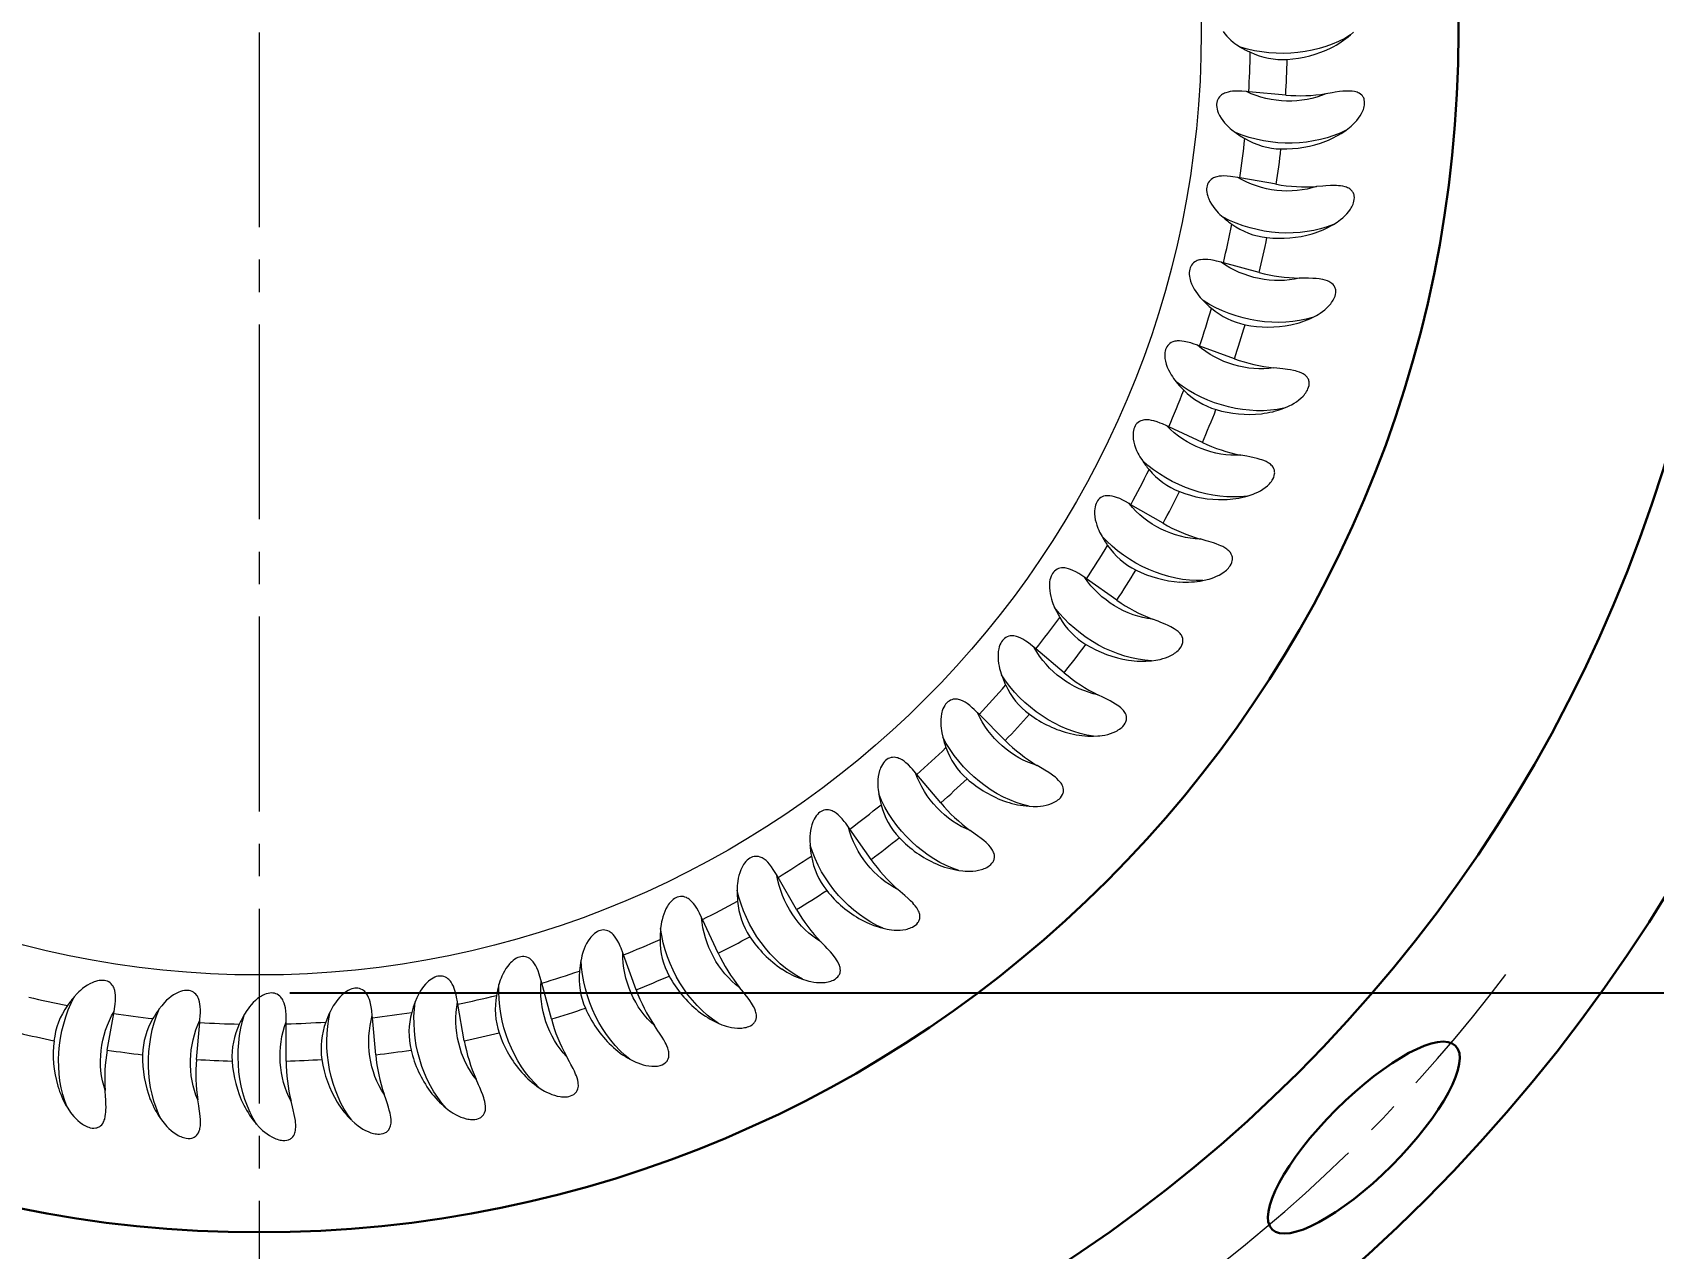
# Model space of a CAD drawing. Extents: x 89 to 607, y -37 to 440.
# Drawn here: x 227.69 to 271.42, y 169.41 to 202.2 of the extents above; entities that cross this region are included whole.
import ezdxf

# ---------------------------------------------------------------- set-up
doc = ezdxf.new("R2010")
doc.units = 0
doc.header["$LTSCALE"] = 7
doc.header["$MEASUREMENT"] = 0
doc.linetypes.add('CENTER2', pattern=[1.125, 0.75, -0.125, 0.125, -0.125])
doc.layers.get('0').update_dxf_attribs({"linetype": 'CONTINUOUS', "lineweight": 15})
for name, color, linetype, lineweight in [('1', 1, 'CENTER2', 15), ('3', 3, 'CONTINUOUS', 30), ('8', 252, 'CONTINUOUS', 15)]:
    doc.layers.add(name, color=color, linetype=linetype, lineweight=lineweight)
doc.styles.add('ITALICT', font='ITALICT.shx', dxfattribs={"width": 0.8, "height": 3})
doc.dimstyles.get("Standard").update_dxf_attribs({"dimtxt": 3, "dimasz": 3, "dimexe": 0.5, "dimexo": 0.5, "dimgap": 0.8, "dimtad": 1, "dimdsep": 46, "dimtxsty": 'ITALICT', "dimcen": 0.09, "dimazin": 2, "dimtfac": 1, "dimtmove": 0, "dimatfit": 3, "dimfxl": 1, "dimtolj": 1, "dimtzin": 0, "dimarcsym": 0})

# ---------------------------------------------------------------- blocks, each defined once
blk = doc.blocks.new('*D10')
at = {"color": 0, "lineweight": -2, "transparency": 16777216}
for p, q in [((233.937, 228.096), (314.622, 228.096)), ((314.122, 179.3), (314.122, 225.096)), ((234.636, 176.3), (314.622, 176.3))]:
    blk.add_line(p, q, dxfattribs=at)
at = {"color": 0, "transparency": 16777216}
for points in [[(314.622, 225.096), (313.622, 225.096), (314.122, 228.096)], [(313.622, 179.3), (314.622, 179.3), (314.122, 176.3)]]:
    blk.add_solid(points, dxfattribs=at)
at = {"color": 0, "transparency": 16777216, "insert": (311.822, 203.447), "char_height": 3, "attachment_point": 5, "rotation": 90, "style": 'ITALICT'}
blk.add_mtext('\\A1;51.8', dxfattribs=at)
blk = doc.blocks.new('*D46')
at = {"color": 0, "lineweight": -2, "transparency": 16777216}
for p, q in [((234.307, 278.197), (340.204, 278.197)), ((339.704, 275.197), (339.704, 129.197)), ((234.307, 126.197), (340.204, 126.197))]:
    blk.add_line(p, q, dxfattribs=at)
at = {"color": 0, "transparency": 16777216}
for points in [[(339.204, 275.197), (340.204, 275.197), (339.704, 278.197)], [(339.204, 129.197), (340.204, 129.197), (339.704, 126.197)]]:
    blk.add_solid(points, dxfattribs=at)
at = {"color": 0, "transparency": 16777216, "insert": (337.404, 202.197), "char_height": 3, "attachment_point": 5, "rotation": 90, "style": 'ITALICT'}
blk.add_mtext('\\A1;152', dxfattribs=at)
blk = doc.blocks.new('*D49')
at = {"color": 0, "lineweight": -2, "transparency": 16777216}
blk.add_line((306.788, 183.85), (291.997, 187.568), dxfattribs=at)
at = {"color": 0, "transparency": 16777216}
blk.add_solid([(292.119, 188.053), (291.875, 187.084), (289.087, 188.3)], dxfattribs=at)
at = {"color": 0, "transparency": 16777216, "insert": (303.026, 187.167), "char_height": 3, "attachment_point": 5, "rotation": 345.8882, "style": 'ITALICT'}
blk.add_mtext('\\A1;R57', dxfattribs=at)
blk = doc.blocks.new('*D50')
at = {"color": 0, "lineweight": -2, "transparency": 16777216}
blk.add_line((309.376, 149.346), (290.556, 162.509), dxfattribs=at)
blk.add_arc((233.807, 202.197), 66.25, 321.48913, 325.46446, dxfattribs=at)
at = {"color": 0, "transparency": 16777216}
blk.add_solid([(290.842, 162.919), (290.269, 162.099), (288.098, 164.228)], dxfattribs=at)
at = {"color": 0, "transparency": 16777216, "insert": (304.56, 155.521), "char_height": 3, "attachment_point": 5, "rotation": 325.032, "style": 'ITALICT'}
blk.add_mtext('\\A1;R66.25', dxfattribs=at)

msp = doc.modelspace()

# ---------------------------------------------------------------- linework, layer by layer
at = {"layer": '1'}
msp.add_line((233.807, 202.197), (233.807, 126.197), dxfattribs=at)
for radius, start, end in [(57, 193.4627, 347.3297), (42.14, 307.0667, 322.9333)]:
    msp.add_arc((233.807, 202.197), radius, start, end, dxfattribs=at)
at = {"layer": '3'}
for radius in [44.5, 39.65, 32.35]:
    msp.add_circle((233.807, 202.197), radius, dxfattribs=at)
msp.add_ellipse((263.605, 172.4), major_axis=(-2.475, -2.475), ratio=0.304005, dxfattribs=at)
at = {"layer": '8', "ltscale": 0.001466}
msp.add_line((260.501, 200.596), (260.442, 200.602), dxfattribs=at)
at = {"layer": '8', "ltscale": 0.02501}
for p, q in [((261.497, 200.509), (260.501, 200.596)), ((260.117, 193.4), (259.177, 193.742)), ((253.934, 183.105), (253.226, 183.813))]:
    msp.add_line(p, q, dxfattribs=at)
at = {"layer": '8', "ltscale": 0.001469}
msp.add_line((260.26, 198.276), (260.202, 198.286), dxfattribs=at)
at = {"layer": '8', "ltscale": 0.025009}
for p, q in [((261.245, 198.102), (260.26, 198.276)), ((258.189, 188.965), (257.323, 189.465)), ((256.943, 186.89), (256.124, 187.464)), ((255.521, 184.932), (254.755, 185.575)), ((252.193, 181.424), (251.55, 182.19)), ((250.313, 179.9), (249.739, 180.72)), ((248.307, 178.547), (247.806, 179.413)), ((246.19, 177.373), (245.767, 178.28)), ((243.979, 176.388), (243.637, 177.328)), ((241.691, 175.6), (241.432, 176.566)), ((239.343, 175.014), (239.17, 175.999)), ((229.712, 174.76), (229.886, 175.745)), ((232.119, 174.508), (232.206, 175.504)), ((234.539, 174.466), (234.539, 175.466)), ((236.953, 174.635), (236.866, 175.632))]:
    msp.add_line(p, q, dxfattribs=at)
at = {"layer": '8', "ltscale": 0.001468}
for p, q in [((259.817, 195.985), (259.76, 196.001)), ((258.343, 191.563), (258.29, 191.588)), ((257.323, 189.465), (257.272, 189.495)), ((254.755, 185.575), (254.71, 185.613)), ((253.226, 183.813), (253.185, 183.854)), ((251.55, 182.19), (251.513, 182.235)), ((249.739, 180.72), (249.705, 180.768)), ((241.432, 176.566), (241.417, 176.623)), ((239.17, 175.999), (239.16, 176.057)), ((232.206, 175.504), (232.212, 175.563)), ((234.539, 175.466), (234.539, 175.525)), ((236.866, 175.632), (236.861, 175.69))]:
    msp.add_line(p, q, dxfattribs=at)
at = {"layer": '8', "ltscale": 0.025008}
for p, q in [((260.783, 195.726), (259.817, 195.985)), ((259.25, 191.14), (258.343, 191.563))]:
    msp.add_line(p, q, dxfattribs=at)
at = {"layer": '8', "ltscale": 0.001467}
for p, q in [((259.177, 193.742), (259.122, 193.762)), ((256.124, 187.464), (256.076, 187.498)), ((247.806, 179.413), (247.777, 179.464)), ((245.767, 178.28), (245.743, 178.333)), ((243.637, 177.328), (243.618, 177.384)), ((229.886, 175.745), (229.896, 175.803))]:
    msp.add_line(p, q, dxfattribs=at)
at = {"layer": '8'}
for points in [[(259.811, 202.225), (259.858, 202.159), (259.909, 202.097), (259.964, 202.041), (260.021, 201.988), (260.082, 201.937), (260.129, 201.901), (260.177, 201.867), (260.278, 201.803)], [(263.244, 202.129), (263.33, 202.207)], [(260.442, 200.602), (260.313, 200.612), (260.248, 200.615), (260.157, 200.616), (260.067, 200.611), (260.004, 200.603), (259.942, 200.591), (259.881, 200.573), (259.85, 200.56), (259.82, 200.546), (259.794, 200.532), (259.769, 200.515), (259.737, 200.489), (259.708, 200.459), (259.684, 200.425), (259.664, 200.389), (259.65, 200.35), (259.64, 200.309), (259.635, 200.267), (259.635, 200.225), (259.638, 200.182), (259.648, 200.131), (259.662, 200.081), (259.68, 200.031), (259.696, 199.994), (259.714, 199.958), (259.755, 199.889), (259.801, 199.823), (259.85, 199.762), (259.903, 199.704), (259.959, 199.648), (260.003, 199.608), (260.048, 199.57), (260.143, 199.498)], [(263.126, 199.564), (263.218, 199.634), (263.262, 199.672), (263.305, 199.711), (263.36, 199.766), (263.412, 199.823), (263.46, 199.883), (263.505, 199.948), (263.545, 200.015), (263.562, 200.05), (263.578, 200.085), (263.593, 200.122), (263.605, 200.159), (263.615, 200.196), (263.622, 200.235), (263.626, 200.285), (263.625, 200.336), (263.617, 200.384), (263.61, 200.407), (263.601, 200.43), (263.59, 200.45), (263.578, 200.47), (263.565, 200.489), (263.55, 200.506), (263.516, 200.535), (263.479, 200.559), (263.451, 200.573), (263.421, 200.584), (263.388, 200.594), (263.355, 200.602), (263.289, 200.612), (263.222, 200.617), (263.169, 200.617), (263.117, 200.616), (263.034, 200.61), (262.952, 200.601), (262.829, 200.585), (262.747, 200.572), (262.583, 200.546)], [(260.202, 198.286), (260.074, 198.308), (260.009, 198.316), (259.919, 198.325), (259.829, 198.328), (259.765, 198.326), (259.702, 198.319), (259.64, 198.306), (259.608, 198.297), (259.577, 198.285), (259.55, 198.273), (259.524, 198.259), (259.489, 198.235), (259.458, 198.208), (259.431, 198.177), (259.408, 198.142), (259.39, 198.105), (259.377, 198.065), (259.369, 198.023), (259.365, 197.981), (259.365, 197.939), (259.369, 197.887), (259.379, 197.835), (259.393, 197.784), (259.406, 197.746), (259.421, 197.709), (259.455, 197.636), (259.496, 197.566), (259.539, 197.501), (259.586, 197.439), (259.637, 197.379), (259.678, 197.335), (259.719, 197.293), (259.807, 197.213)], [(262.785, 197.018), (262.883, 197.081), (262.93, 197.114), (262.976, 197.15), (263.035, 197.199), (263.092, 197.252), (263.145, 197.308), (263.196, 197.368), (263.241, 197.431), (263.262, 197.465), (263.281, 197.499), (263.298, 197.534), (263.314, 197.57), (263.327, 197.606), (263.337, 197.644), (263.346, 197.694), (263.349, 197.744), (263.345, 197.793), (263.34, 197.817), (263.333, 197.84), (263.325, 197.861), (263.314, 197.882), (263.302, 197.902), (263.289, 197.92), (263.258, 197.952), (263.223, 197.979), (263.196, 197.995), (263.168, 198.009), (263.136, 198.022), (263.103, 198.033), (263.038, 198.049), (262.972, 198.059), (262.92, 198.064), (262.868, 198.067), (262.785, 198.069), (262.702, 198.067), (262.578, 198.062), (262.495, 198.056), (262.33, 198.045)], [(259.76, 196.001), (259.635, 196.033), (259.571, 196.048), (259.482, 196.064), (259.393, 196.075), (259.329, 196.078), (259.266, 196.077), (259.203, 196.07), (259.17, 196.063), (259.138, 196.054), (259.11, 196.044), (259.083, 196.032), (259.046, 196.012), (259.013, 195.987), (258.983, 195.959), (258.957, 195.926), (258.936, 195.89), (258.92, 195.852), (258.908, 195.812), (258.9, 195.77), (258.896, 195.728), (258.897, 195.675), (258.902, 195.623), (258.911, 195.571), (258.921, 195.532), (258.932, 195.494), (258.96, 195.418), (258.994, 195.345), (259.032, 195.277), (259.074, 195.21), (259.119, 195.146), (259.155, 195.099), (259.193, 195.053), (259.274, 194.966)], [(262.224, 194.513), (262.326, 194.566), (262.376, 194.596), (262.425, 194.627), (262.489, 194.671), (262.55, 194.718), (262.608, 194.77), (262.663, 194.825), (262.714, 194.884), (262.737, 194.915), (262.759, 194.948), (262.78, 194.981), (262.798, 195.016), (262.814, 195.051), (262.828, 195.087), (262.841, 195.136), (262.849, 195.186), (262.849, 195.235), (262.846, 195.259), (262.841, 195.283), (262.835, 195.305), (262.826, 195.327), (262.816, 195.347), (262.804, 195.367), (262.776, 195.401), (262.744, 195.431), (262.718, 195.45), (262.691, 195.466), (262.661, 195.482), (262.629, 195.496), (262.566, 195.517), (262.5, 195.533), (262.449, 195.543), (262.397, 195.55), (262.315, 195.559), (262.232, 195.565), (262.108, 195.57), (262.025, 195.572), (261.859, 195.575)], [(259.122, 193.762), (258.999, 193.806), (258.937, 193.826), (258.85, 193.85), (258.762, 193.868), (258.699, 193.877), (258.635, 193.881), (258.572, 193.88), (258.539, 193.876), (258.506, 193.87), (258.477, 193.863), (258.449, 193.853), (258.411, 193.836), (258.376, 193.814), (258.344, 193.788), (258.315, 193.758), (258.291, 193.724), (258.271, 193.687), (258.256, 193.648), (258.244, 193.607), (258.237, 193.566), (258.233, 193.514), (258.233, 193.461), (258.238, 193.408), (258.244, 193.369), (258.252, 193.33), (258.274, 193.252), (258.301, 193.176), (258.333, 193.104), (258.368, 193.035), (258.408, 192.967), (258.44, 192.917), (258.474, 192.868), (258.547, 192.774)], [(261.446, 192.065), (261.553, 192.11), (261.605, 192.135), (261.656, 192.161), (261.724, 192.2), (261.788, 192.242), (261.851, 192.288), (261.91, 192.338), (261.966, 192.393), (261.993, 192.422), (262.017, 192.452), (262.041, 192.484), (262.062, 192.516), (262.081, 192.55), (262.098, 192.585), (262.115, 192.633), (262.127, 192.682), (262.131, 192.731), (262.131, 192.755), (262.128, 192.779), (262.123, 192.801), (262.117, 192.824), (262.108, 192.845), (262.098, 192.865), (262.074, 192.902), (262.044, 192.935), (262.02, 192.956), (261.995, 192.975), (261.965, 192.993), (261.935, 193.009), (261.874, 193.036), (261.81, 193.058), (261.76, 193.072), (261.709, 193.084), (261.628, 193.1), (261.546, 193.113), (261.422, 193.128), (261.34, 193.138), (261.176, 193.155)], [(258.29, 191.588), (258.172, 191.642), (258.112, 191.667), (258.027, 191.699), (257.941, 191.725), (257.879, 191.739), (257.816, 191.749), (257.753, 191.753), (257.72, 191.752), (257.687, 191.749), (257.657, 191.744), (257.628, 191.737), (257.589, 191.723), (257.552, 191.705), (257.517, 191.682), (257.486, 191.654), (257.459, 191.623), (257.436, 191.588), (257.417, 191.55), (257.403, 191.51), (257.392, 191.469), (257.383, 191.418), (257.379, 191.365), (257.379, 191.312), (257.382, 191.273), (257.386, 191.233), (257.401, 191.154), (257.422, 191.076), (257.447, 191.002), (257.476, 190.929), (257.51, 190.858), (257.538, 190.805), (257.567, 190.754), (257.631, 190.653)], [(260.458, 189.695), (260.568, 189.73), (260.622, 189.75), (260.676, 189.772), (260.746, 189.805), (260.814, 189.841), (260.88, 189.881), (260.944, 189.926), (261.005, 189.976), (261.033, 190.002), (261.061, 190.03), (261.087, 190.06), (261.111, 190.09), (261.133, 190.122), (261.152, 190.156), (261.174, 190.202), (261.19, 190.25), (261.199, 190.298), (261.2, 190.322), (261.199, 190.346), (261.197, 190.369), (261.192, 190.392), (261.186, 190.414), (261.177, 190.435), (261.156, 190.474), (261.129, 190.509), (261.107, 190.532), (261.084, 190.553), (261.056, 190.574), (261.027, 190.593), (260.969, 190.625), (260.907, 190.652), (260.858, 190.67), (260.808, 190.687), (260.729, 190.71), (260.648, 190.73), (260.527, 190.756), (260.446, 190.773), (260.283, 190.804)], [(257.272, 189.495), (257.16, 189.559), (257.102, 189.589), (257.02, 189.628), (256.936, 189.662), (256.876, 189.681), (256.814, 189.696), (256.751, 189.706), (256.718, 189.708), (256.685, 189.708), (256.655, 189.705), (256.626, 189.701), (256.585, 189.691), (256.547, 189.675), (256.511, 189.655), (256.477, 189.63), (256.448, 189.601), (256.422, 189.569), (256.4, 189.533), (256.381, 189.495), (256.367, 189.455), (256.354, 189.404), (256.345, 189.352), (256.341, 189.3), (256.34, 189.26), (256.341, 189.219), (256.349, 189.139), (256.362, 189.06), (256.381, 188.984), (256.404, 188.909), (256.431, 188.835), (256.454, 188.78), (256.479, 188.726), (256.534, 188.621)], [(259.266, 187.42), (259.379, 187.445), (259.435, 187.46), (259.491, 187.478), (259.563, 187.504), (259.635, 187.534), (259.704, 187.569), (259.772, 187.608), (259.836, 187.652), (259.867, 187.676), (259.897, 187.701), (259.925, 187.728), (259.952, 187.757), (259.976, 187.787), (259.999, 187.818), (260.025, 187.862), (260.044, 187.909), (260.057, 187.956), (260.061, 187.98), (260.062, 188.004), (260.062, 188.027), (260.059, 188.05), (260.054, 188.073), (260.048, 188.094), (260.03, 188.135), (260.006, 188.173), (259.987, 188.197), (259.965, 188.22), (259.939, 188.243), (259.912, 188.265), (259.857, 188.302), (259.798, 188.334), (259.751, 188.357), (259.702, 188.377), (259.625, 188.407), (259.547, 188.434), (259.428, 188.471), (259.349, 188.494), (259.19, 188.54)], [(256.076, 187.498), (255.969, 187.572), (255.914, 187.607), (255.836, 187.653), (255.756, 187.694), (255.697, 187.718), (255.637, 187.739), (255.575, 187.754), (255.542, 187.758), (255.51, 187.761), (255.48, 187.762), (255.45, 187.76), (255.409, 187.753), (255.369, 187.741), (255.331, 187.724), (255.296, 187.702), (255.264, 187.676), (255.235, 187.646), (255.21, 187.612), (255.188, 187.575), (255.17, 187.537), (255.153, 187.488), (255.14, 187.437), (255.131, 187.385), (255.126, 187.345), (255.124, 187.305), (255.125, 187.224), (255.132, 187.144), (255.144, 187.067), (255.16, 186.99), (255.181, 186.914), (255.199, 186.858), (255.219, 186.802), (255.265, 186.692)], [(257.882, 185.257), (257.996, 185.272), (258.053, 185.283), (258.11, 185.295), (258.185, 185.315), (258.258, 185.339), (258.33, 185.367), (258.401, 185.4), (258.469, 185.439), (258.502, 185.46), (258.534, 185.483), (258.564, 185.507), (258.594, 185.533), (258.621, 185.561), (258.646, 185.59), (258.675, 185.632), (258.699, 185.676), (258.716, 185.722), (258.722, 185.746), (258.725, 185.77), (258.727, 185.793), (258.726, 185.816), (258.724, 185.839), (258.719, 185.861), (258.705, 185.903), (258.684, 185.943), (258.667, 185.969), (258.647, 185.993), (258.624, 186.019), (258.599, 186.042), (258.546, 186.084), (258.491, 186.122), (258.446, 186.148), (258.399, 186.173), (258.325, 186.209), (258.249, 186.243), (258.134, 186.29), (258.057, 186.32), (257.903, 186.38)], [(254.71, 185.613), (254.61, 185.696), (254.558, 185.736), (254.485, 185.788), (254.408, 185.836), (254.352, 185.866), (254.294, 185.891), (254.234, 185.911), (254.201, 185.919), (254.169, 185.925), (254.139, 185.928), (254.109, 185.928), (254.068, 185.925), (254.027, 185.917), (253.988, 185.903), (253.951, 185.885), (253.917, 185.861), (253.885, 185.834), (253.857, 185.802), (253.833, 185.768), (253.811, 185.731), (253.79, 185.683), (253.772, 185.634), (253.759, 185.583), (253.751, 185.543), (253.745, 185.504), (253.739, 185.424), (253.738, 185.343), (253.744, 185.265), (253.753, 185.187), (253.767, 185.109), (253.78, 185.052), (253.796, 184.994), (253.832, 184.881)], [(253.185, 183.854), (253.093, 183.945), (253.045, 183.99), (252.976, 184.048), (252.904, 184.103), (252.85, 184.137), (252.795, 184.168), (252.736, 184.193), (252.705, 184.204), (252.673, 184.212), (252.644, 184.217), (252.614, 184.221), (252.572, 184.221), (252.531, 184.217), (252.491, 184.207), (252.452, 184.191), (252.416, 184.171), (252.383, 184.146), (252.352, 184.117), (252.324, 184.085), (252.3, 184.05), (252.274, 184.005), (252.253, 183.957), (252.235, 183.907), (252.223, 183.869), (252.214, 183.83), (252.201, 183.75), (252.194, 183.67), (252.192, 183.592), (252.195, 183.513), (252.202, 183.435), (252.21, 183.376), (252.22, 183.318), (252.246, 183.201)], [(256.314, 183.223), (256.429, 183.229), (256.487, 183.234), (256.544, 183.242), (256.621, 183.255), (256.696, 183.272), (256.77, 183.294), (256.844, 183.321), (256.915, 183.353), (256.949, 183.371), (256.983, 183.391), (257.016, 183.413), (257.047, 183.436), (257.076, 183.462), (257.104, 183.489), (257.137, 183.528), (257.165, 183.57), (257.186, 183.614), (257.193, 183.637), (257.199, 183.66), (257.202, 183.683), (257.204, 183.707), (257.203, 183.73), (257.2, 183.752), (257.19, 183.795), (257.173, 183.836), (257.158, 183.864), (257.14, 183.89), (257.119, 183.917), (257.096, 183.943), (257.048, 183.989), (256.996, 184.031), (256.953, 184.062), (256.909, 184.091), (256.838, 184.133), (256.766, 184.174), (256.655, 184.231), (256.581, 184.267), (256.432, 184.34)], [(251.513, 182.235), (251.429, 182.334), (251.385, 182.382), (251.321, 182.447), (251.254, 182.507), (251.204, 182.546), (251.151, 182.582), (251.095, 182.612), (251.065, 182.625), (251.034, 182.636), (251.005, 182.644), (250.976, 182.65), (250.934, 182.654), (250.893, 182.653), (250.852, 182.647), (250.812, 182.635), (250.774, 182.618), (250.739, 182.596), (250.706, 182.57), (250.675, 182.54), (250.648, 182.507), (250.618, 182.464), (250.593, 182.419), (250.57, 182.371), (250.556, 182.333), (250.543, 182.295), (250.523, 182.217), (250.509, 182.138), (250.5, 182.06), (250.497, 181.982), (250.497, 181.903), (250.5, 181.844), (250.505, 181.785), (250.52, 181.667)], [(254.574, 181.334), (254.69, 181.329), (254.748, 181.33), (254.806, 181.332), (254.883, 181.339), (254.959, 181.349), (255.035, 181.365), (255.111, 181.385), (255.185, 181.411), (255.221, 181.426), (255.256, 181.443), (255.29, 181.462), (255.323, 181.482), (255.355, 181.505), (255.385, 181.529), (255.421, 181.565), (255.452, 181.605), (255.477, 181.647), (255.487, 181.67), (255.494, 181.692), (255.5, 181.715), (255.503, 181.738), (255.504, 181.761), (255.504, 181.783), (255.497, 181.827), (255.484, 181.87), (255.471, 181.899), (255.456, 181.926), (255.437, 181.955), (255.417, 181.983), (255.373, 182.033), (255.324, 182.08), (255.284, 182.114), (255.243, 182.146), (255.176, 182.195), (255.107, 182.241), (255.002, 182.308), (254.932, 182.351), (254.79, 182.436)], [(249.705, 180.768), (249.63, 180.874), (249.591, 180.926), (249.533, 180.995), (249.471, 181.062), (249.425, 181.105), (249.375, 181.145), (249.322, 181.18), (249.293, 181.195), (249.263, 181.209), (249.235, 181.22), (249.207, 181.228), (249.166, 181.236), (249.124, 181.238), (249.083, 181.236), (249.042, 181.227), (249.003, 181.213), (248.966, 181.195), (248.931, 181.171), (248.898, 181.145), (248.868, 181.114), (248.835, 181.074), (248.805, 181.031), (248.779, 180.985), (248.761, 180.949), (248.745, 180.912), (248.718, 180.836), (248.697, 180.758), (248.682, 180.682), (248.671, 180.604), (248.665, 180.526), (248.662, 180.466), (248.662, 180.407), (248.667, 180.288)], [(252.677, 179.603), (252.792, 179.589), (252.849, 179.584), (252.907, 179.581), (252.985, 179.581), (253.062, 179.585), (253.139, 179.594), (253.216, 179.607), (253.292, 179.627), (253.329, 179.639), (253.365, 179.653), (253.401, 179.668), (253.436, 179.686), (253.47, 179.706), (253.501, 179.728), (253.541, 179.76), (253.575, 179.797), (253.603, 179.837), (253.615, 179.858), (253.625, 179.88), (253.632, 179.902), (253.637, 179.925), (253.641, 179.948), (253.642, 179.97), (253.639, 180.015), (253.63, 180.058), (253.62, 180.088), (253.607, 180.117), (253.591, 180.147), (253.573, 180.176), (253.533, 180.23), (253.489, 180.281), (253.452, 180.318), (253.414, 180.354), (253.352, 180.408), (253.287, 180.461), (253.188, 180.536), (253.122, 180.585), (252.988, 180.682)], [(247.777, 179.464), (247.712, 179.576), (247.677, 179.631), (247.625, 179.705), (247.57, 179.777), (247.527, 179.824), (247.481, 179.868), (247.432, 179.907), (247.404, 179.926), (247.375, 179.942), (247.348, 179.955), (247.321, 179.966), (247.28, 179.977), (247.239, 179.983), (247.198, 179.984), (247.157, 179.979), (247.117, 179.969), (247.078, 179.953), (247.041, 179.933), (247.006, 179.909), (246.973, 179.882), (246.936, 179.845), (246.903, 179.804), (246.873, 179.761), (246.852, 179.727), (246.833, 179.691), (246.8, 179.618), (246.772, 179.542), (246.75, 179.467), (246.733, 179.391), (246.719, 179.313), (246.712, 179.254), (246.706, 179.195), (246.701, 179.076)], [(245.743, 178.333), (245.687, 178.45), (245.657, 178.508), (245.613, 178.587), (245.563, 178.663), (245.525, 178.713), (245.483, 178.761), (245.437, 178.805), (245.411, 178.825), (245.384, 178.844), (245.358, 178.859), (245.332, 178.873), (245.292, 178.887), (245.252, 178.897), (245.211, 178.901), (245.17, 178.9), (245.129, 178.893), (245.088, 178.881), (245.05, 178.865), (245.013, 178.844), (244.978, 178.82), (244.938, 178.786), (244.902, 178.748), (244.868, 178.708), (244.844, 178.675), (244.822, 178.642), (244.782, 178.572), (244.748, 178.499), (244.72, 178.426), (244.696, 178.351), (244.676, 178.275), (244.663, 178.217), (244.653, 178.159), (244.637, 178.041)], [(250.636, 178.045), (250.749, 178.02), (250.806, 178.01), (250.864, 178.003), (250.941, 177.996), (251.018, 177.993), (251.095, 177.995), (251.173, 178.002), (251.25, 178.015), (251.288, 178.023), (251.326, 178.034), (251.363, 178.046), (251.399, 178.061), (251.434, 178.078), (251.468, 178.097), (251.51, 178.126), (251.548, 178.159), (251.579, 178.197), (251.593, 178.217), (251.604, 178.238), (251.613, 178.259), (251.621, 178.281), (251.626, 178.304), (251.629, 178.326), (251.63, 178.37), (251.625, 178.414), (251.617, 178.445), (251.607, 178.475), (251.594, 178.507), (251.578, 178.538), (251.544, 178.595), (251.504, 178.649), (251.471, 178.689), (251.436, 178.728), (251.378, 178.788), (251.318, 178.846), (251.227, 178.929), (251.164, 178.984), (251.04, 179.093)], [(243.618, 177.384), (243.572, 177.505), (243.547, 177.565), (243.51, 177.648), (243.467, 177.728), (243.434, 177.781), (243.396, 177.833), (243.354, 177.88), (243.33, 177.903), (243.305, 177.924), (243.28, 177.942), (243.255, 177.957), (243.217, 177.975), (243.178, 177.988), (243.137, 177.996), (243.096, 177.999), (243.054, 177.995), (243.013, 177.987), (242.973, 177.974), (242.935, 177.956), (242.898, 177.935), (242.856, 177.905), (242.816, 177.871), (242.778, 177.833), (242.752, 177.803), (242.727, 177.771), (242.681, 177.705), (242.641, 177.635), (242.606, 177.565), (242.576, 177.493), (242.549, 177.419), (242.532, 177.362), (242.516, 177.305), (242.491, 177.189)], [(248.467, 176.67), (248.577, 176.635), (248.633, 176.621), (248.69, 176.608), (248.766, 176.595), (248.843, 176.585), (248.92, 176.58), (248.998, 176.58), (249.076, 176.586), (249.115, 176.592), (249.153, 176.599), (249.191, 176.608), (249.229, 176.62), (249.265, 176.633), (249.3, 176.649), (249.345, 176.674), (249.385, 176.704), (249.42, 176.739), (249.435, 176.758), (249.448, 176.778), (249.459, 176.799), (249.468, 176.82), (249.476, 176.842), (249.481, 176.864), (249.486, 176.908), (249.484, 176.952), (249.479, 176.983), (249.472, 177.014), (249.461, 177.047), (249.449, 177.079), (249.419, 177.139), (249.384, 177.196), (249.355, 177.239), (249.323, 177.281), (249.271, 177.346), (249.217, 177.408), (249.132, 177.5), (249.075, 177.56), (248.96, 177.679)], [(241.417, 176.623), (241.383, 176.748), (241.364, 176.81), (241.333, 176.895), (241.298, 176.979), (241.269, 177.035), (241.236, 177.09), (241.198, 177.141), (241.176, 177.166), (241.153, 177.189), (241.13, 177.208), (241.106, 177.226), (241.07, 177.247), (241.032, 177.264), (240.993, 177.275), (240.951, 177.281), (240.91, 177.282), (240.868, 177.277), (240.827, 177.267), (240.787, 177.253), (240.749, 177.235), (240.704, 177.209), (240.661, 177.178), (240.621, 177.144), (240.592, 177.116), (240.564, 177.087), (240.513, 177.025), (240.467, 176.959), (240.426, 176.892), (240.389, 176.823), (240.356, 176.751), (240.334, 176.696), (240.313, 176.641), (240.278, 176.527)], [(239.16, 176.057), (239.136, 176.185), (239.122, 176.248), (239.099, 176.336), (239.071, 176.422), (239.048, 176.481), (239.019, 176.538), (238.986, 176.592), (238.967, 176.619), (238.945, 176.644), (238.924, 176.665), (238.902, 176.685), (238.868, 176.709), (238.832, 176.729), (238.793, 176.744), (238.753, 176.753), (238.711, 176.757), (238.67, 176.756), (238.628, 176.75), (238.587, 176.74), (238.547, 176.725), (238.5, 176.703), (238.454, 176.676), (238.411, 176.645), (238.38, 176.62), (238.35, 176.594), (238.294, 176.536), (238.242, 176.475), (238.195, 176.411), (238.153, 176.346), (238.114, 176.277), (238.087, 176.224), (238.061, 176.171), (238.016, 176.061)], [(229.896, 175.803), (229.918, 175.931), (229.927, 175.995), (229.935, 176.085), (229.938, 176.176), (229.936, 176.239), (229.929, 176.303), (229.916, 176.365), (229.907, 176.397), (229.896, 176.428), (229.883, 176.455), (229.869, 176.481), (229.845, 176.515), (229.818, 176.546), (229.787, 176.574), (229.752, 176.596), (229.715, 176.614), (229.675, 176.628), (229.634, 176.636), (229.592, 176.64), (229.549, 176.64), (229.497, 176.635), (229.445, 176.626), (229.394, 176.612), (229.356, 176.599), (229.319, 176.584), (229.246, 176.55), (229.176, 176.509), (229.111, 176.466), (229.049, 176.418), (228.989, 176.367), (228.945, 176.327), (228.903, 176.286), (228.823, 176.198)], [(232.212, 175.563), (232.222, 175.692), (232.225, 175.757), (232.226, 175.847), (232.221, 175.938), (232.213, 176.001), (232.201, 176.063), (232.183, 176.124), (232.171, 176.155), (232.157, 176.185), (232.142, 176.211), (232.125, 176.236), (232.099, 176.268), (232.069, 176.296), (232.035, 176.321), (231.999, 176.34), (231.96, 176.355), (231.919, 176.365), (231.877, 176.37), (231.835, 176.37), (231.793, 176.366), (231.741, 176.357), (231.691, 176.343), (231.641, 176.324), (231.604, 176.308), (231.569, 176.29), (231.499, 176.25), (231.433, 176.203), (231.372, 176.154), (231.314, 176.102), (231.258, 176.046), (231.219, 176.002), (231.18, 175.957), (231.108, 175.862)], [(234.539, 175.525), (234.538, 175.654), (234.535, 175.72), (234.528, 175.81), (234.516, 175.899), (234.502, 175.962), (234.485, 176.023), (234.461, 176.082), (234.447, 176.111), (234.43, 176.14), (234.413, 176.164), (234.394, 176.188), (234.365, 176.218), (234.333, 176.243), (234.297, 176.265), (234.259, 176.281), (234.219, 176.292), (234.178, 176.298), (234.136, 176.3), (234.093, 176.296), (234.052, 176.289), (234.001, 176.275), (233.952, 176.257), (233.904, 176.234), (233.869, 176.215), (233.835, 176.194), (233.769, 176.147), (233.707, 176.095), (233.651, 176.041), (233.598, 175.984), (233.547, 175.923), (233.511, 175.876), (233.477, 175.828), (233.413, 175.727)], [(236.861, 175.69), (236.849, 175.819), (236.84, 175.884), (236.825, 175.973), (236.805, 176.061), (236.786, 176.122), (236.763, 176.181), (236.735, 176.238), (236.718, 176.266), (236.699, 176.293), (236.68, 176.316), (236.659, 176.338), (236.627, 176.365), (236.593, 176.388), (236.556, 176.406), (236.516, 176.419), (236.475, 176.427), (236.434, 176.429), (236.392, 176.427), (236.35, 176.42), (236.309, 176.409), (236.26, 176.391), (236.212, 176.368), (236.167, 176.341), (236.134, 176.319), (236.101, 176.295), (236.04, 176.243), (235.983, 176.186), (235.931, 176.127), (235.883, 176.065), (235.838, 176), (235.807, 175.95), (235.777, 175.899), (235.722, 175.793)], [(246.186, 175.49), (246.293, 175.445), (246.348, 175.426), (246.403, 175.408), (246.478, 175.388), (246.553, 175.372), (246.63, 175.361), (246.708, 175.354), (246.786, 175.353), (246.825, 175.355), (246.864, 175.359), (246.903, 175.365), (246.941, 175.373), (246.978, 175.383), (247.015, 175.396), (247.061, 175.417), (247.104, 175.444), (247.142, 175.475), (247.158, 175.493), (247.173, 175.512), (247.186, 175.531), (247.197, 175.551), (247.206, 175.572), (247.213, 175.594), (247.222, 175.638), (247.224, 175.682), (247.222, 175.713), (247.217, 175.745), (247.21, 175.778), (247.2, 175.811), (247.175, 175.873), (247.146, 175.934), (247.12, 175.979), (247.093, 176.024), (247.046, 176.093), (246.997, 176.16), (246.922, 176.258), (246.87, 176.323), (246.766, 176.451)], [(243.811, 174.512), (243.914, 174.459), (243.967, 174.435), (244.02, 174.413), (244.093, 174.386), (244.167, 174.363), (244.242, 174.345), (244.319, 174.332), (244.397, 174.324), (244.436, 174.323), (244.475, 174.323), (244.514, 174.326), (244.553, 174.33), (244.591, 174.337), (244.629, 174.347), (244.677, 174.364), (244.722, 174.387), (244.762, 174.415), (244.78, 174.431), (244.797, 174.448), (244.811, 174.466), (244.824, 174.486), (244.835, 174.506), (244.844, 174.527), (244.856, 174.569), (244.862, 174.613), (244.863, 174.645), (244.861, 174.676), (244.856, 174.711), (244.849, 174.744), (244.83, 174.808), (244.806, 174.871), (244.784, 174.919), (244.761, 174.966), (244.721, 175.038), (244.678, 175.109), (244.611, 175.214), (244.565, 175.283), (244.472, 175.42)], [(241.36, 173.746), (241.458, 173.684), (241.509, 173.655), (241.56, 173.628), (241.63, 173.595), (241.702, 173.566), (241.775, 173.542), (241.85, 173.522), (241.927, 173.507), (241.966, 173.502), (242.005, 173.499), (242.044, 173.498), (242.083, 173.5), (242.122, 173.503), (242.16, 173.51), (242.209, 173.523), (242.256, 173.541), (242.299, 173.566), (242.318, 173.58), (242.336, 173.596), (242.352, 173.613), (242.367, 173.631), (242.379, 173.65), (242.39, 173.67), (242.406, 173.712), (242.416, 173.755), (242.419, 173.786), (242.42, 173.818), (242.418, 173.852), (242.414, 173.886), (242.401, 173.952), (242.383, 174.016), (242.365, 174.066), (242.346, 174.115), (242.312, 174.19), (242.276, 174.265), (242.218, 174.375), (242.178, 174.448), (242.098, 174.592)], [(228.629, 173.219), (228.691, 173.122), (228.725, 173.075), (228.76, 173.029), (228.809, 172.969), (228.862, 172.913), (228.918, 172.859), (228.978, 172.809), (229.042, 172.764), (229.075, 172.743), (229.109, 172.724), (229.144, 172.706), (229.18, 172.691), (229.216, 172.678), (229.254, 172.668), (229.304, 172.658), (229.354, 172.656), (229.403, 172.66), (229.427, 172.665), (229.45, 172.671), (229.471, 172.68), (229.492, 172.69), (229.512, 172.702), (229.53, 172.716), (229.562, 172.747), (229.589, 172.782), (229.605, 172.809), (229.62, 172.837), (229.633, 172.869), (229.643, 172.902), (229.659, 172.966), (229.669, 173.033), (229.675, 173.085), (229.678, 173.137), (229.679, 173.22), (229.677, 173.303), (229.672, 173.427), (229.666, 173.51), (229.655, 173.675)], [(238.852, 173.196), (238.944, 173.125), (238.992, 173.093), (239.04, 173.061), (239.107, 173.023), (239.176, 172.987), (239.247, 172.956), (239.321, 172.93), (239.396, 172.909), (239.434, 172.9), (239.473, 172.894), (239.512, 172.89), (239.551, 172.888), (239.589, 172.888), (239.628, 172.891), (239.678, 172.9), (239.727, 172.914), (239.771, 172.935), (239.792, 172.947), (239.811, 172.962), (239.828, 172.977), (239.844, 172.994), (239.859, 173.012), (239.871, 173.031), (239.891, 173.071), (239.904, 173.113), (239.91, 173.144), (239.914, 173.175), (239.915, 173.21), (239.914, 173.244), (239.907, 173.31), (239.894, 173.376), (239.881, 173.427), (239.866, 173.477), (239.839, 173.556), (239.809, 173.633), (239.761, 173.748), (239.728, 173.824), (239.661, 173.975)], [(231.174, 172.878), (231.245, 172.787), (231.282, 172.743), (231.321, 172.7), (231.376, 172.645), (231.433, 172.593), (231.494, 172.545), (231.558, 172.5), (231.625, 172.46), (231.66, 172.442), (231.696, 172.426), (231.732, 172.412), (231.769, 172.4), (231.807, 172.39), (231.845, 172.383), (231.895, 172.378), (231.946, 172.38), (231.994, 172.388), (232.017, 172.395), (232.04, 172.404), (232.061, 172.414), (232.08, 172.426), (232.099, 172.44), (232.116, 172.455), (232.145, 172.489), (232.169, 172.526), (232.183, 172.554), (232.194, 172.584), (232.205, 172.616), (232.212, 172.65), (232.223, 172.716), (232.227, 172.783), (232.228, 172.835), (232.226, 172.888), (232.22, 172.97), (232.211, 173.053), (232.195, 173.176), (232.183, 173.258), (232.157, 173.421)], [(233.739, 172.76), (233.818, 172.675), (233.859, 172.635), (233.902, 172.595), (233.961, 172.545), (234.022, 172.499), (234.087, 172.456), (234.155, 172.417), (234.225, 172.383), (234.261, 172.369), (234.298, 172.356), (234.336, 172.345), (234.374, 172.336), (234.412, 172.329), (234.451, 172.325), (234.502, 172.325), (234.552, 172.331), (234.599, 172.344), (234.622, 172.353), (234.643, 172.363), (234.663, 172.375), (234.682, 172.389), (234.699, 172.404), (234.714, 172.421), (234.741, 172.457), (234.761, 172.496), (234.773, 172.525), (234.782, 172.556), (234.789, 172.589), (234.794, 172.623), (234.798, 172.69), (234.797, 172.757), (234.793, 172.809), (234.786, 172.862), (234.774, 172.943), (234.758, 173.025), (234.73, 173.146), (234.711, 173.227), (234.671, 173.387)], [(236.305, 172.866), (236.391, 172.788), (236.435, 172.751), (236.481, 172.716), (236.544, 172.672), (236.61, 172.631), (236.678, 172.593), (236.749, 172.561), (236.822, 172.533), (236.859, 172.522), (236.897, 172.512), (236.936, 172.504), (236.974, 172.499), (237.013, 172.496), (237.052, 172.495), (237.102, 172.499), (237.152, 172.51), (237.198, 172.526), (237.22, 172.537), (237.24, 172.55), (237.259, 172.563), (237.276, 172.579), (237.292, 172.596), (237.306, 172.613), (237.329, 172.651), (237.346, 172.692), (237.355, 172.722), (237.361, 172.753), (237.366, 172.788), (237.368, 172.822), (237.366, 172.889), (237.359, 172.956), (237.35, 173.007), (237.339, 173.059), (237.319, 173.139), (237.297, 173.219), (237.259, 173.337), (237.232, 173.416), (237.179, 173.572)]]:
    msp.add_lwpolyline(points, dxfattribs=at)
msp.add_circle((233.807, 202.197), 25.412, dxfattribs=at)
for centre, radius, start, end in [((261.596, 204.048), 2.53, 296.5186, 310.6545), ((261.859, 204.475), 3.105, 239.3744, 244.9205), ((233.807, 202.197), 26.741, 356.5672, 358.855), ((261.413, 203.48), 2.014, 244.4302, 273.5932), ((261.353, 204.588), 3.123, 273.4196, 296.0938), ((233.807, 202.197), 27.741, 356.5107, 358.4985), ((261.888, 204.95), 4.458, 264.9731, 278.9766), ((261.951, 202.021), 3.105, 234.3744, 239.9205), ((261.652, 201.619), 2.53, 291.5186, 305.6545), ((233.807, 202.197), 26.741, 351.5672, 353.855), ((261.42, 201.069), 2.014, 239.4232, 268.5919), ((233.807, 202.197), 27.741, 351.5107, 353.4985), ((261.456, 202.177), 3.121, 268.4278, 291.1096), ((262.021, 202.492), 4.458, 259.9731, 273.9765), ((261.829, 199.569), 3.105, 229.3744, 234.9205), ((233.807, 202.197), 26.741, 346.5672, 348.855), ((261.216, 198.667), 2.014, 234.4254, 263.5931), ((261.35, 199.769), 3.123, 263.4196, 286.0938), ((261.496, 199.195), 2.53, 286.5186, 300.6545), ((233.807, 202.197), 27.741, 346.5107, 348.4985), ((261.939, 200.032), 4.458, 254.9731, 268.9765), ((233.807, 202.197), 26.741, 341.5672, 343.855), ((261.493, 197.137), 3.105, 224.3744, 229.9205), ((260.804, 196.292), 2.014, 229.4253, 258.5933), ((233.807, 202.197), 27.741, 341.5107, 343.4985), ((261.033, 197.377), 3.123, 258.4196, 281.0938), ((261.128, 196.793), 2.53, 281.5186, 295.6545), ((261.643, 197.588), 4.458, 249.9731, 263.9765), ((233.807, 202.197), 26.741, 336.5672, 338.855), ((260.946, 194.743), 3.105, 219.3744, 224.9205), ((260.187, 193.961), 2.014, 224.4253, 253.5933), ((233.807, 202.197), 27.741, 336.5107, 338.4985), ((260.509, 195.023), 3.123, 253.4196, 276.0938), ((260.553, 194.432), 2.53, 276.5186, 290.6545), ((261.136, 195.179), 4.458, 244.9731, 258.9765), ((260.194, 192.406), 3.105, 214.3744, 219.9205), ((233.807, 202.197), 26.741, 331.5672, 333.855), ((259.369, 191.693), 2.014, 219.4253, 248.5933), ((233.807, 202.197), 27.741, 331.5107, 333.4985), ((259.782, 192.723), 3.123, 248.4196, 271.0938), ((259.775, 192.131), 2.53, 271.5186, 285.6545), ((260.42, 192.824), 4.458, 239.9731, 253.9765), ((259.24, 190.144), 3.105, 209.3744, 214.9205), ((233.807, 202.197), 26.741, 326.5672, 328.855), ((258.356, 189.505), 2.014, 214.4253, 243.5933), ((233.807, 202.197), 27.741, 326.5107, 328.4985), ((258.858, 190.495), 3.123, 243.4196, 266.0938), ((258.799, 189.906), 2.53, 266.5186, 280.6545), ((259.502, 190.541), 4.458, 234.9731, 248.9766), ((233.807, 202.197), 26.741, 321.5672, 323.855), ((258.093, 187.973), 3.105, 204.3744, 209.9205), ((257.156, 187.414), 2.014, 209.4253, 238.5933), ((233.807, 202.197), 27.741, 321.5107, 323.4985), ((257.742, 188.356), 3.121, 238.4278, 261.1096), ((257.632, 187.775), 2.53, 261.5186, 275.6545), ((233.807, 202.197), 26.741, 316.5672, 318.855), ((256.76, 185.911), 3.105, 199.3744, 204.9205), ((255.779, 185.435), 2.014, 204.4253, 233.5933), ((258.388, 188.346), 4.458, 229.9731, 243.9765), ((233.807, 202.197), 27.741, 316.5107, 318.4985), ((256.444, 186.322), 3.121, 233.4278, 256.1096), ((256.285, 185.753), 2.53, 256.5186, 270.6545), ((233.807, 202.197), 26.741, 311.5672, 313.855), ((255.254, 183.972), 3.105, 194.3744, 199.9205), ((254.234, 183.584), 2.014, 199.4253, 228.5933), ((257.087, 186.256), 4.458, 224.9731, 238.9766), ((233.807, 202.197), 27.741, 311.5107, 313.4985), ((254.975, 184.41), 3.123, 228.4196, 251.0938), ((253.584, 182.172), 3.105, 189.3744, 194.9205), ((233.807, 202.197), 26.741, 306.5672, 308.855), ((252.535, 181.875), 2.014, 194.4253, 223.5933), ((255.609, 184.288), 4.458, 219.9731, 233.9765), ((254.766, 183.857), 2.53, 251.5186, 265.6545), ((251.763, 180.525), 3.105, 184.3744, 189.9205), ((233.807, 202.197), 27.741, 306.5107, 308.4985), ((253.345, 182.633), 3.123, 223.4196, 246.0938), ((233.807, 202.197), 26.741, 301.5672, 303.855), ((250.692, 180.32), 2.014, 189.4253, 218.5933), ((253.965, 182.456), 4.458, 214.9731, 228.9765), ((253.088, 182.1), 2.53, 246.5186, 260.6545), ((249.806, 179.043), 3.105, 179.3744, 184.9205), ((233.807, 202.197), 27.741, 301.5107, 303.4985), ((251.565, 181.005), 3.123, 218.4196, 241.0938), ((233.807, 202.197), 26.741, 296.5672, 298.855), ((248.721, 178.932), 2.014, 184.4253, 213.5933), ((252.168, 180.774), 4.458, 209.9731, 223.9765), ((247.727, 177.736), 3.105, 174.3744, 179.9205), ((251.263, 180.496), 2.53, 241.5186, 255.6545), ((233.807, 202.197), 26.741, 291.5672, 293.855), ((246.637, 177.72), 2.014, 179.4253, 208.5933), ((233.807, 202.197), 27.741, 296.5107, 298.4985), ((249.651, 179.538), 3.123, 213.4196, 236.0938), ((245.542, 176.616), 3.105, 169.3744, 174.9205), ((250.231, 179.255), 4.458, 204.9731, 218.9765), ((233.807, 202.197), 26.741, 286.5672, 288.855), ((244.454, 176.695), 2.014, 174.4253, 203.5933), ((233.807, 202.197), 27.741, 291.5107, 293.4985), ((247.615, 178.243), 3.123, 208.4196, 231.0938), ((249.305, 179.057), 2.53, 236.5186, 250.6545), ((233.807, 202.197), 26.741, 281.5672, 283.855), ((242.191, 175.864), 2.014, 169.4228, 198.5917), ((243.268, 175.691), 3.105, 164.3744, 169.9205), ((248.169, 177.911), 4.458, 199.9731, 213.9765), ((233.807, 202.197), 26.741, 256.5672, 258.855), ((230.277, 174.788), 2.014, 144.4254, 173.5931), ((231.179, 174.176), 3.105, 139.3744, 144.9205), ((233.631, 174.054), 3.105, 144.3744, 149.9205), ((238.521, 174.451), 3.105, 154.3744, 159.9205), ((240.922, 174.967), 3.105, 159.3744, 164.9205), ((233.807, 202.197), 27.741, 286.5107, 288.4985), ((245.475, 177.131), 3.123, 203.4196, 226.0938), ((247.229, 177.794), 2.53, 231.5186, 245.6545), ((233.807, 202.197), 26.741, 261.5672, 263.855), ((232.679, 174.585), 2.014, 149.4232, 178.5919), ((233.807, 202.197), 26.741, 266.5672, 268.855), ((235.091, 174.592), 2.014, 154.4302, 183.5932), ((236.085, 174.145), 3.105, 149.3744, 154.9205), ((233.807, 202.197), 26.741, 271.5672, 273.855), ((237.492, 174.809), 2.014, 159.4302, 188.5932), ((233.807, 202.197), 26.741, 276.5672, 278.855), ((239.864, 175.234), 2.014, 164.4255, 193.5932), ((245.998, 176.752), 4.458, 194.9731, 208.9765), ((233.807, 202.197), 27.741, 256.5107, 258.4985), ((231.379, 174.655), 3.123, 173.4196, 196.0938), ((233.807, 202.197), 27.741, 281.5107, 283.4985), ((243.734, 175.786), 4.458, 189.9731, 203.9765), ((243.246, 176.209), 3.123, 198.4196, 221.0938), ((234.102, 173.984), 4.458, 169.9731, 183.9765), ((233.807, 202.197), 27.741, 261.5107, 263.4985), ((233.788, 174.548), 3.123, 178.4196, 201.0938), ((236.56, 174.117), 4.458, 174.9731, 188.9765), ((233.807, 202.197), 27.741, 266.5107, 268.4985), ((233.807, 202.197), 27.741, 271.5107, 273.4985), ((238.59, 174.965), 3.123, 188.4196, 211.0938), ((233.807, 202.197), 27.741, 276.5107, 278.4985), ((241.394, 175.021), 4.458, 184.9731, 198.9765), ((240.945, 175.486), 3.123, 193.4196, 216.0938), ((245.051, 176.717), 2.53, 226.5186, 240.6545), ((236.198, 174.652), 3.123, 183.4196, 206.0938), ((238.997, 174.464), 4.458, 179.9731, 193.9765), ((242.788, 175.834), 2.53, 221.5186, 235.6545), ((230.805, 174.509), 2.53, 196.5186, 210.6545), ((240.456, 175.152), 2.53, 216.5186, 230.6545), ((233.23, 174.353), 2.53, 201.5186, 215.6545), ((235.659, 174.409), 2.53, 206.5186, 220.6545), ((238.073, 174.676), 2.53, 211.5186, 225.6545)]:
    msp.add_arc(centre, radius, start, end, dxfattribs=at)
at = {"layer": '8', "extrusion": (0, 0, -1)}
for centre, major_axis, start_param, end_param in [((261.407, 203.576), (2.75, 0), 0.839293, 1.994153), ((261.472, 201.729), (1.943, -0.17), 0.901229, 2.066508), ((261.423, 201.165), (2.74, -0.24), 0.839293, 1.994153), ((261.326, 199.32), (1.92, -0.339), 0.901229, 2.066508), ((261.228, 198.763), (2.708, -0.478), 0.839293, 1.994153), ((260.97, 196.932), (1.884, -0.505), 0.901229, 2.066508), ((260.824, 196.386), (2.656, -0.712), 0.839293, 1.994153), ((260.408, 194.585), (1.832, -0.667), 0.901229, 2.066508), ((260.215, 194.053), (2.584, -0.941), 0.839293, 1.994153), ((259.643, 192.295), (1.767, -0.824), 0.901229, 2.066508), ((259.404, 191.783), (2.492, -1.162), 0.839293, 1.994153), ((258.682, 190.081), (1.689, -0.975), 0.901229, 2.066508), ((258.399, 189.591), (2.382, -1.375), 0.839293, 1.994153), ((257.531, 187.959), (1.597, -1.118), 0.901229, 2.066508), ((257.207, 187.496), (2.253, -1.577), 0.839293, 1.994153), ((256.2, 185.946), (1.494, -1.253), 0.901229, 2.066508), ((255.837, 185.513), (2.107, -1.768), 0.839293, 1.994153), ((254.699, 184.056), (1.379, -1.379), 0.901229, 2.066508), ((254.299, 183.656), (1.945, -1.945), 0.839293, 1.994153), ((253.038, 182.304), (1.253, -1.494), 0.901229, 2.066508), ((252.605, 181.941), (1.768, -2.107), 0.839293, 1.994153), ((251.231, 180.704), (1.118, -1.597), 0.901229, 2.066508), ((250.768, 180.38), (1.577, -2.253), 0.839293, 1.994153), ((249.291, 179.267), (0.975, -1.689), 0.901229, 2.066508), ((248.802, 178.984), (1.375, -2.382), 0.839293, 1.994153), ((246.721, 177.766), (1.162, -2.492), 0.839293, 1.994153), ((247.234, 178.005), (0.824, -1.767), 0.901229, 2.066508), ((244.543, 176.733), (0.941, -2.584), 0.839293, 1.994153), ((245.074, 176.927), (0.667, -1.832), 0.901229, 2.066508), ((242.283, 175.895), (0.712, -2.656), 0.839293, 1.994153), ((242.829, 176.041), (0.505, -1.884), 0.901229, 2.066508), ((230.373, 174.777), (-0.478, -2.708), 0.839293, 1.994153), ((230.93, 174.679), (-0.339, -1.92), 0.901229, 2.066508), ((232.776, 174.582), (-0.24, -2.74), 0.839293, 1.994153), ((237.587, 174.823), (0.24, -2.74), 0.839293, 1.994153), ((239.958, 175.256), (0.478, -2.708), 0.839293, 1.994153), ((240.515, 175.354), (0.339, -1.92), 0.901229, 2.066508), ((233.339, 174.533), (-0.17, -1.943), 0.901229, 2.066508), ((235.186, 174.597), (0, -2.75), 0.839293, 1.994153), ((235.752, 174.597), (0, -1.95), 0.901229, 2.066508), ((238.15, 174.872), (0.17, -1.943), 0.901229, 2.066508)]:
    msp.add_ellipse(centre, major_axis=major_axis, ratio=0.707107, start_param=start_param, end_param=end_param, dxfattribs=at)

# ---------------------------------------------------------------- dimensions: what is measured, and where the dimension line sits
dim = msp.add_aligned_dim(p1=(233.807, 278.197), p2=(233.807, 126.197), distance=105.896, dimstyle='Standard')
dim.commit()
dim.dimension.update_dxf_attribs({"geometry": '*D46', "text_midpoint": (337.404, 202.197)})
dim = msp.add_linear_dim(base=(314.122, 228.096), p1=(234.136, 176.3), p2=(233.437, 228.096), angle=90, dimstyle='Standard', override={"dimdec": 1})
dim.commit()
dim.dimension.update_dxf_attribs({"geometry": '*D10', "text_midpoint": (314.122, 203.447), "dimtype": 160})
for mpoint, picture, middle in [((289.087, 188.3), '*D49', (302.466, 184.937)), ((288.098, 164.228), '*D50', (303.242, 153.636))]:
    dim = msp.add_radius_dim(center=(233.807, 202.197), mpoint=mpoint, dimstyle='Standard', override={"dimcen": 0, "dimtofl": 0})
    dim.commit()
    dim.dimension.update_dxf_attribs({"geometry": picture, "text_midpoint": middle, "dimtype": 164})

doc.saveas('drawing.dxf')
